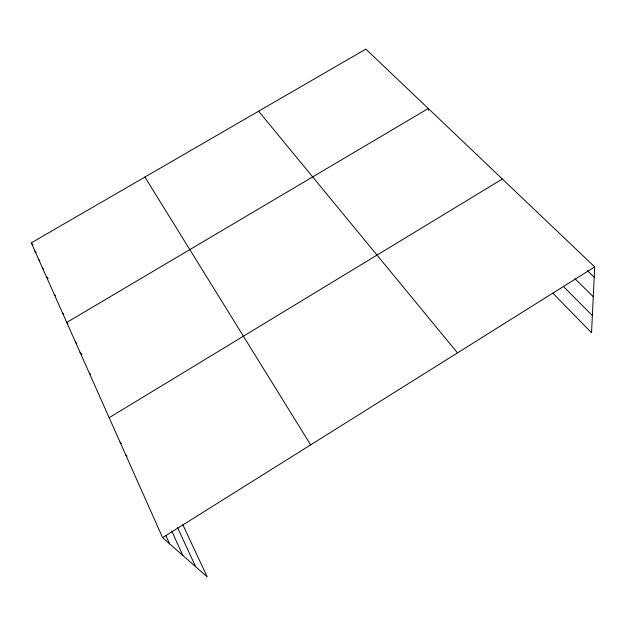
<?xml version="1.0" encoding="UTF-8"?>
<svg xmlns="http://www.w3.org/2000/svg" width="626" height="626" viewBox="0 0 626 626"><rect width="100%" height="100%" fill="white"/><g stroke="black" fill="none" stroke-linecap="round" stroke-linejoin="round"><path stroke-width="0.94" d="M182.831 524.737L207.222 576.898L162.588 537.648L31.3 242.849L365.85 49.102L594.7 266.911L591.547 332.782L552.703 293.015M162.588 537.648L594.7 266.911M109.167 417.698L502.349 179.013M587.313 270.581L594.207 277.224M574.942 278.695L593.276 296.74M125.732 454.891L127.031 456.174M563.353 286.434L592.368 315.59M120.082 442.206L121.381 443.521M89.33 373.151L90.629 374.567M80.018 352.242L81.975 354.418M75.503 342.109L76.81 343.572M67.937 323.806L66.747 322.445L428.27 108.509L428.583 110.293M62.498 312.906L63.688 314.275M54.251 294.376L55.432 295.762M46.308 276.551L48.077 278.648M42.451 267.889L43.632 269.297M38.663 259.391L39.837 260.799M34.946 251.042L36.12 252.458M258.601 111.209L457.481 352.884M31.3 242.849L33.053 244.985M144.903 177.056L310.66 444.867M177.346 527.139L195.625 566.702M171.712 531.005L182.862 555.481M165.788 535.308L169.607 543.822"/></g></svg>
